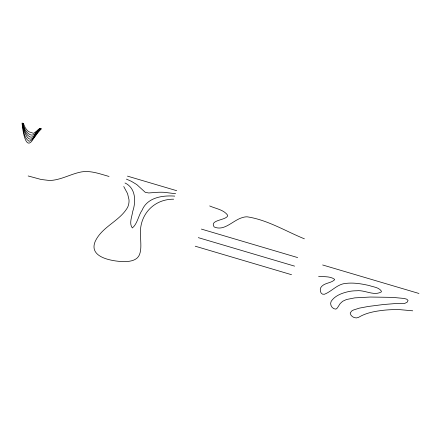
<?xml version="1.0" encoding="UTF-8"?>
<svg xmlns="http://www.w3.org/2000/svg" width="441" height="441" viewBox="0 0 441 441"><rect width="100%" height="100%" fill="white"/><g stroke="black" fill="none" stroke-linecap="round" stroke-linejoin="round"><path stroke-width="0.66" d="M173.649 199.189C152.889 199.073 138.419 216.051 140.624 236.293C140.563 242.434 141.693 248.867 139.466 254.766C136.837 260.901 129.207 261.634 123.381 261.656C112.725 261.204 88.652 257.809 95.063 241.751C101.777 226.68 119.605 221.316 127.603 207.386A20.424 17.739 6.2 0 0 129.004 199.701L127.554 193.593L123.745 186.515M174.757 196.113C162.553 195.209 147.305 197.436 142.074 210.252C138.27 215.699 137.509 223.813 132.322 227.964C128.8 223.499 132.046 216.454 132.758 211.333C136.082 201.471 135.85 188.064 125.012 182.982M318.595 276.298C323.799 276.987 330.116 276 334.537 279.285L334.587 279.815C331.13 283.172 325.26 282.714 321.787 286.275C319.008 288.568 320.094 295.194 324.394 294.274C332.012 291.341 337.486 283.822 346.185 283.365C353.919 282.488 361.708 283.839 369.244 285.548C373.284 287.036 378.973 287.256 381.448 291.225L381.278 291.948C373.698 296.192 364.79 289.743 356.609 290.773A37.072 32.204 6.2 0 0 349.647 291.369C342.817 292.758 335.276 295.255 331.191 301.28C329.361 304.516 332.227 309.273 335.915 309.13L337.282 308.066L340.143 303.601L342.663 301.275L346.494 299.511L354.785 297.868L370.33 297.036L392.534 297.372L404.132 298.458L406.778 299.202L408.063 300.448L407.203 302.157L404.601 303.491L395.318 303.573L383.394 304.533L368.318 306.456L359.393 308.132L353.362 310.04L351.631 311.043L350.204 313.033C350.512 316.605 355.209 319.003 358.428 317.443C366.063 312.768 375.07 311.219 383.835 310.227A103.486 89.892 6.2 0 1 400.241 309.681L412.732 310.817M175.612 193.715L164.035 192.304A60.638 52.672 6.2 0 0 157.487 192.304L148.738 192.96L145.282 192.342L136.749 184.553L131.368 181.306L126.402 179.112M127.471 176.13L176.698 190.699M109.048 176.461C99.468 173.809 89.418 169.791 79.363 172.359C70.527 174.454 62.352 178.914 53.3 180.187A27.292 23.704 6.2 0 1 48.78 180.419L41.09 179.465L28.158 175.965M201.377 229.083L297.669 257.577M322.658 264.975L418.95 293.469M198.307 237.644L294.599 266.138M195.236 246.205L291.529 274.704M209.679 205.93C215.616 208.681 223.708 209.613 227.677 215.274L227.633 215.974C225.577 220.423 209.205 219.894 214.166 226.955C224.568 231.657 233.267 219.811 242.842 217.468A11.868 10.308 6.2 0 1 247.164 216.823C267.5 219.861 285.57 231.178 304.395 238.824M33.422 138.706C25.264 153.143 22.513 128.039 22.05 123.05L22.381 123.149C23.544 129.207 23.296 137.609 29.134 141.285C34.646 139.858 36.261 131.771 41.101 128.689L41.432 128.783A78.922 68.553 6.2 0 0 37.237 133.529L33.422 138.706M34.971 135.26C28.274 147.074 22.783 128.733 22.717 123.248L23.048 123.342C23.731 128.375 25.209 134.411 30.071 136.98C33.571 138.424 35.181 133.59 37.325 131.82A83.299 72.357 6.2 0 1 40.434 128.491L40.77 128.59L34.971 135.26M35.853 132.763C30.787 139.896 22.965 129.004 23.379 123.441L25.302 127.868L27.447 130.619A9.52 8.269 6.2 0 0 29.222 131.898L33.648 133.342L36.504 131.186A65.307 56.729 6.2 0 1 38.753 129.147L40.103 128.392L35.853 132.763"/></g></svg>
